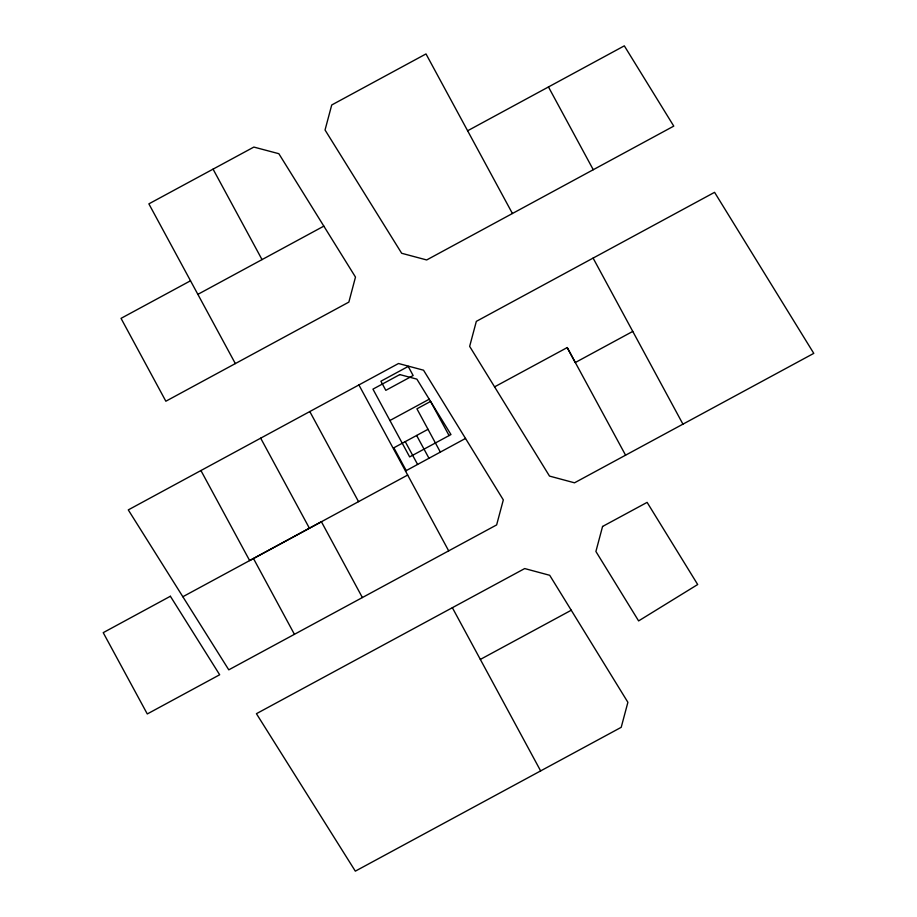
<?xml version="1.0" encoding="UTF-8"?>
<svg xmlns="http://www.w3.org/2000/svg" width="917" height="917" viewBox="0 0 917 917"><rect width="100%" height="100%" fill="white"/><g stroke="black" fill="none" stroke-linecap="round" stroke-linejoin="round"><path stroke-width="1.38" d="M467.636 130.764L624.317 45.85L673.766 126.11L426.68 259.958L401.669 253.275L325.042 129.996L331.725 104.985L426.004 53.931L512.431 213.512M197.866 294.357L323.839 226.132M358.902 384.945L128.277 509.898L228.78 669.834L496.636 524.914L503.318 499.903L423.528 370.193L398.517 363.51L358.902 384.945L448.688 550.853M593.104 258.09L714.572 192.329L813.78 353.366L574.512 482.812L549.501 476.083L469.653 346.374L476.336 321.363L593.104 258.09L682.936 424.147M389.931 420.502L429.225 399.216M428.01 429.305L393.863 447.794L406.197 470.57M632.764 331.415L575.291 362.536L567.21 347.566L494.561 386.871M405.509 471.006L465.515 438.441M407.687 475.04L249.653 560.585L200.926 470.536M182.85 596.726L321.408 521.739L362.375 597.552M190.518 280.774L121.033 318.359L165.851 401.222L348.861 302.106L355.487 277.094L278.848 153.701L253.849 147.075L148.875 203.861L235.337 363.579M480.336 659.426L571.245 610.241L627.893 702.307L621.21 727.319L355.326 871.15L256.428 713.69L524.696 568.563L549.707 575.291L571.245 610.241M567.21 347.566L625.566 455.164M548.458 86.943L593.253 169.702M449.078 435.575L430.577 401.428L416.926 408.822L440.343 452.07M416.627 435.472L428.961 458.236M405.245 441.639L417.579 464.403M452.356 607.696L540.64 770.899M213.065 169.141L262.033 259.603M309.808 411.561L358.536 501.656M260.68 438.177L309.407 528.226M253.47 558.51L294.426 634.323M602.572 526.461L595.901 551.472L638.61 620.912L697.688 584.53L647.115 502.378L602.572 526.461M408.214 366.433L380.899 381.231L385.828 390.333L413.143 375.534L408.214 366.433M399.823 374.583L372.944 389.14L409.658 456.918L450.969 434.555L416.868 379.134L399.823 374.583M170.379 596.256L103.22 632.661L147.282 713.953L219.667 674.763L170.379 596.256"/></g></svg>
